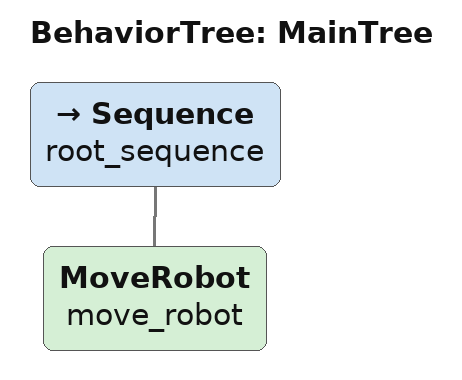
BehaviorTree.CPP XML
<root main_tree_to_execute = "MainTree" >
    <BehaviorTree ID="MainTree">
       <Sequence name="root_sequence">
           <MoveRobot    name="move_robot"/>
       </Sequence>
    </BehaviorTree>
</root>
